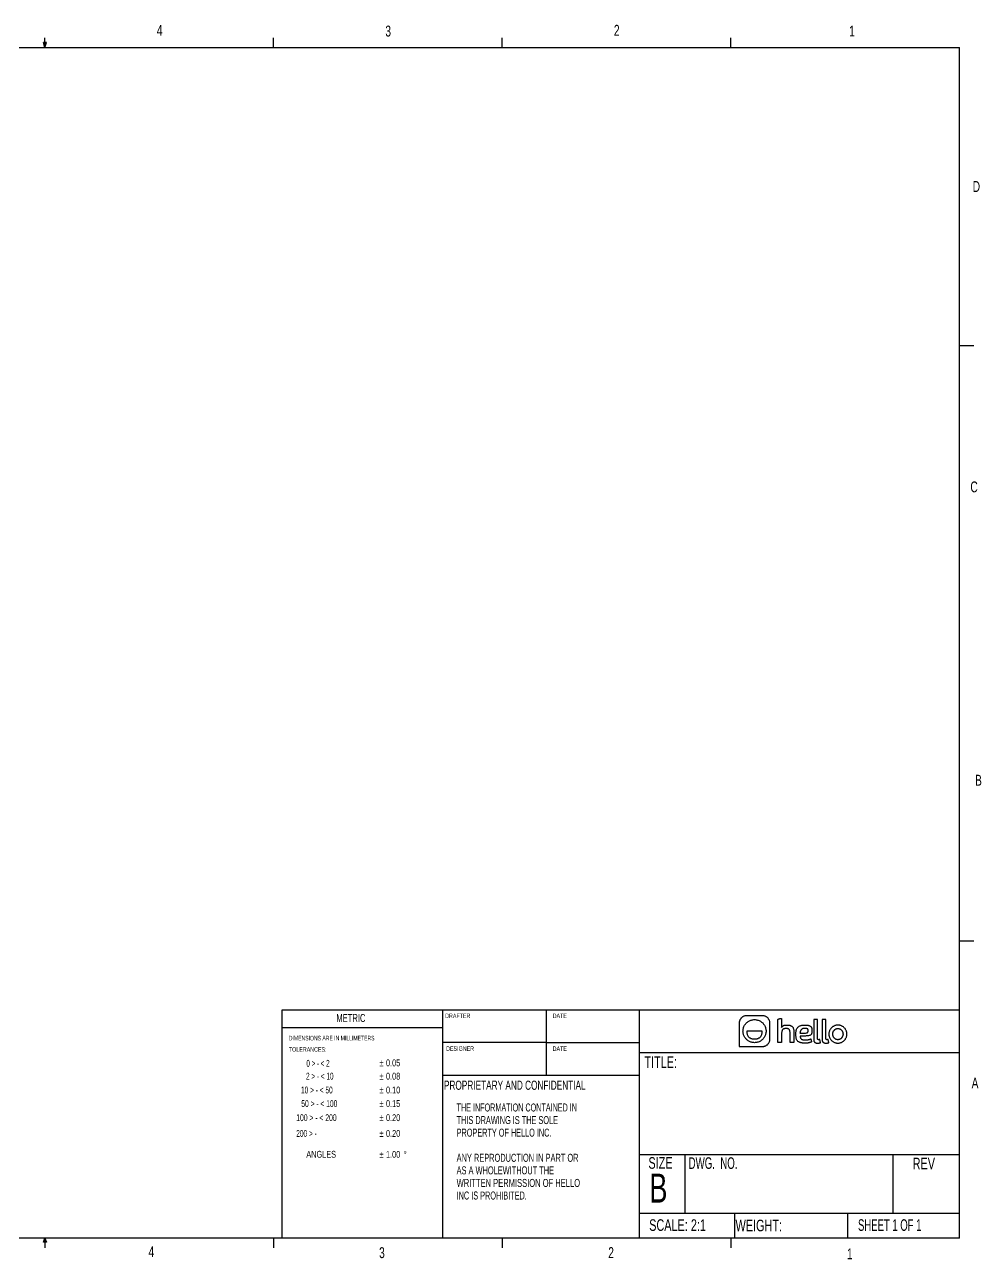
# Model space of a CAD drawing. Extents: x 11 to 421, y 5 to 275.
# Drawn here: x 211.5 to 420.8, y 5.3 to 275.3 of the extents above; entities that cross this region are included whole.
import ezdxf
from ezdxf.enums import TextEntityAlignment as Align

# ---------------------------------------------------------------- set-up
doc = ezdxf.new("R2010")
doc.units = 0
doc.layers.get('0').update_dxf_attribs({"linetype": 'CONTINUOUS'})
doc.layers.add('LOCKUP', color=179, linetype='CONTINUOUS')

# ---------------------------------------------------------------- blocks, each defined once
blk = doc.blocks.new('SW_NOTE_0')
at = {"color": 0, "linetype": 'CONTINUOUS'}
for s, width, p in [('THE INFORMATION CONTAINED IN ', 0.651724, (0, 0)), ('THIS DRAWING IS THE SOLE ', 0.63, (0, -2.75)), ('PROPERTY OF HELLO INC.  ', 0.627083, (0, -5.5)), ('ANY REPRODUCTION IN PART OR ', 0.6375, (0, -11)), ('AS A WHOLEWITHOUT THE ', 0.636364, (0, -13.75)), ('WRITTEN PERMISSION OF HELLO ', 0.65, (0, -16.5)), ('INC IS PROHIBITED.', 0.661111, (0, -19.25))]:
    blk.add_text(s, height=1.75, dxfattribs=dict(at, width=width)).set_placement(p, align=Align.BOTTOM_LEFT)
blk = doc.blocks.new('SW_NOTE_1')
at = {"color": 0, "linetype": 'CONTINUOUS'}
for s, width, p in [('DIMENSIONS ARE IN MILLIMETERS', 0.663793, (0, 0)), ('TOLERANCES:', 0.7, (0, -2.47))]:
    blk.add_text(s, height=1, dxfattribs=dict(at, width=width)).set_placement(p, align=Align.BOTTOM_LEFT)
blk = doc.blocks.new('SW_NOTE_2')
at = {"color": 0, "linetype": 'CONTINUOUS', "width": 0.7}
for s, p in [('%%p', (0, 0)), ('0.05', (1.43, 0))]:
    blk.add_text(s, height=1.5, dxfattribs=at).set_placement(p, align=Align.BOTTOM_LEFT)
blk = doc.blocks.new('SW_NOTE_3')
at = {"color": 0, "linetype": 'CONTINUOUS', "width": 0.7}
for s, p in [('%%p', (0, 0)), ('0.08', (1.43, 0))]:
    blk.add_text(s, height=1.5, dxfattribs=at).set_placement(p, align=Align.BOTTOM_LEFT)
blk = doc.blocks.new('SW_NOTE_4')
at = {"color": 0, "linetype": 'CONTINUOUS', "width": 0.7}
for s, p in [('%%p', (0, 0)), ('0.10', (1.43, 0))]:
    blk.add_text(s, height=1.5, dxfattribs=at).set_placement(p, align=Align.BOTTOM_LEFT)
blk = doc.blocks.new('SW_NOTE_5')
at = {"color": 0, "linetype": 'CONTINUOUS', "width": 0.7}
for s, p in [('%%p', (0, 0)), ('0.15', (1.43, 0))]:
    blk.add_text(s, height=1.5, dxfattribs=at).set_placement(p, align=Align.BOTTOM_LEFT)
blk = doc.blocks.new('SW_NOTE_6')
at = {"color": 0, "linetype": 'CONTINUOUS', "width": 0.7}
for s, p in [('%%p', (0, 0)), ('0.20', (1.43, 0))]:
    blk.add_text(s, height=1.5, dxfattribs=at).set_placement(p, align=Align.BOTTOM_LEFT)
blk = doc.blocks.new('SW_NOTE_7')
at = {"color": 0, "linetype": 'CONTINUOUS', "width": 0.7}
for s, p in [('%%p', (0, 0)), ('0.20', (1.43, 0))]:
    blk.add_text(s, height=1.5, dxfattribs=at).set_placement(p, align=Align.BOTTOM_LEFT)
blk = doc.blocks.new('SW_NOTE_8')
at = {"color": 0, "linetype": 'CONTINUOUS', "width": 0.7}
for s, p in [('%%p', (0, 0)), ('1.00', (1.43, 0)), ('%%d', (5.31, 0))]:
    blk.add_text(s, height=1.5, dxfattribs=at).set_placement(p, align=Align.BOTTOM_LEFT)

msp = doc.modelspace()

# ---------------------------------------------------------------- linework, layer by layer
at = {"color": 7, "linetype": 'CONTINUOUS'}
for p, q in [((15.907, 270.309), (415.957, 270.309)), ((215.925, 270.309), (215.589, 271.374)), ((216.244, 271.374), (215.589, 271.374)), ((215.747, 271.374), (215.925, 270.309)), ((215.925, 270.309), (215.925, 272.463)), ((215.925, 270.309), (216.244, 271.374)), ((216.05, 271.374), (215.925, 270.309)), ((265.932, 270.309), (265.932, 272.463)), ((315.938, 270.309), (315.938, 272.463)), ((365.944, 270.309), (365.944, 272.463)), ((415.957, 9.959), (415.957, 270.309)), ((415.957, 205.112), (419.132, 205.112)), ((415.957, 74.937), (419.132, 74.937)), ((267.831, 9.959), (267.831, 59.853)), ((267.831, 59.853), (415.957, 59.853)), ((302.919, 59.853), (302.919, 9.959)), ((325.562, 59.853), (325.562, 45.566)), ((345.885, 59.853), (345.885, 9.959)), ((302.919, 55.933), (267.831, 55.933)), ((325.562, 52.709), (302.919, 52.709)), ((325.562, 52.709), (345.885, 52.709)), ((345.885, 50.527), (415.957, 50.527)), ((302.919, 45.566), (345.885, 45.566)), ((345.885, 28.243), (415.957, 28.243)), ((355.932, 28.243), (355.932, 15.366)), ((401.43, 28.243), (401.43, 15.366)), ((345.885, 15.366), (415.957, 15.366)), ((366.793, 15.366), (366.793, 9.959)), ((391.48, 15.366), (391.48, 9.959)), ((415.957, 9.959), (15.907, 9.959)), ((215.589, 9.081), (215.925, 9.959)), ((216.244, 9.081), (215.589, 9.081)), ((215.925, 9.959), (215.925, 7.805)), ((215.925, 9.959), (216.244, 9.081)), ((265.932, 9.959), (265.932, 7.805)), ((315.938, 9.959), (315.938, 7.805)), ((365.944, 9.959), (365.944, 7.805))]:
    msp.add_line(p, q, dxfattribs=at)
at = {"layer": 'LOCKUP'}
for p, q in [((367.768, 56.891), (367.768, 51.818)), ((372.84, 58.58), (369.457, 58.58)), ((374.53, 53.508), (374.53, 56.891)), ((376.221, 52.682), (376.221, 57.504)), ((376.645, 57.927), (377.069, 57.927)), ((377.069, 57.927), (377.069, 56.016)), ((384.944, 57.726), (384.097, 57.726)), ((384.097, 57.726), (384.097, 53.412)), ((384.944, 53.564), (384.944, 57.726)), ((386.773, 57.726), (385.925, 57.726)), ((385.925, 57.726), (385.925, 53.412)), ((386.773, 53.564), (386.773, 57.726)), ((372.838, 55.199), (369.459, 55.199)), ((377.069, 54.548), (377.069, 52.682)), ((378.926, 52.682), (378.926, 54.758)), ((379.774, 54.879), (379.774, 52.682)), ((367.768, 51.818), (371.149, 51.818)), ((371.149, 51.818), (372.84, 51.818)), ((377.069, 52.682), (376.221, 52.682)), ((379.774, 52.682), (378.926, 52.682)), ((383.475, 53.519), (383.638, 52.857)), ((385.603, 52.689), (385.438, 53.361)), ((387.432, 52.689), (387.267, 53.361))]:
    msp.add_line(p, q, dxfattribs=at)
for points in [[(369.457, 58.58), (369.342, 58.576), (369.228, 58.565), (369.117, 58.546), (369.008, 58.52), (368.902, 58.487), (368.8, 58.448), (368.7, 58.402), (368.605, 58.35), (368.513, 58.292), (368.425, 58.228), (368.341, 58.159), (368.263, 58.085), (368.189, 58.007), (368.12, 57.923), (368.056, 57.835), (367.998, 57.744), (367.946, 57.648), (367.901, 57.548), (367.861, 57.446), (367.828, 57.34), (367.802, 57.231), (367.783, 57.12), (367.772, 57.006), (367.768, 56.891)], [(371.149, 52.676), (370.976, 52.682), (370.806, 52.699), (370.64, 52.727), (370.478, 52.766), (370.32, 52.815), (370.167, 52.874), (370.018, 52.943), (369.875, 53.021), (369.738, 53.107), (369.607, 53.202), (369.482, 53.305), (369.365, 53.415), (369.254, 53.533), (369.151, 53.657), (369.056, 53.789), (368.97, 53.926), (368.892, 54.069), (368.824, 54.217), (368.765, 54.371), (368.716, 54.529), (368.677, 54.691), (368.649, 54.857), (368.631, 55.027), (368.626, 55.199), (368.631, 55.372), (368.649, 55.542), (368.677, 55.708), (368.716, 55.87), (368.765, 56.028), (368.824, 56.181), (368.892, 56.33), (368.97, 56.473), (369.056, 56.61), (369.151, 56.741), (369.254, 56.866), (369.365, 56.983), (369.482, 57.094), (369.607, 57.197), (369.738, 57.292), (369.875, 57.378), (370.018, 57.456), (370.167, 57.524), (370.32, 57.583), (370.478, 57.632), (370.64, 57.671), (370.806, 57.699), (370.976, 57.717), (371.149, 57.722)], [(371.149, 57.722), (371.321, 57.717), (371.491, 57.699), (371.657, 57.671), (371.819, 57.632), (371.977, 57.583), (372.131, 57.524), (372.279, 57.456), (372.422, 57.378), (372.559, 57.292), (372.691, 57.197), (372.815, 57.094), (372.933, 56.983), (373.043, 56.866), (373.146, 56.741), (373.241, 56.61), (373.327, 56.473), (373.405, 56.33), (373.474, 56.181), (373.533, 56.028), (373.582, 55.87), (373.621, 55.708), (373.649, 55.542), (373.666, 55.372), (373.672, 55.199), (373.666, 55.027), (373.649, 54.857), (373.621, 54.691), (373.582, 54.529), (373.533, 54.371), (373.474, 54.217), (373.405, 54.069), (373.327, 53.926), (373.241, 53.789), (373.146, 53.657), (373.043, 53.533), (372.933, 53.415), (372.815, 53.305), (372.691, 53.202), (372.559, 53.107), (372.422, 53.021), (372.279, 52.943), (372.131, 52.874), (371.977, 52.815), (371.819, 52.766), (371.657, 52.727), (371.491, 52.699), (371.321, 52.682), (371.149, 52.676)], [(374.53, 56.891), (374.526, 57.006), (374.514, 57.12), (374.495, 57.231), (374.469, 57.34), (374.436, 57.446), (374.397, 57.548), (374.351, 57.648), (374.299, 57.744), (374.241, 57.835), (374.178, 57.923), (374.109, 58.007), (374.035, 58.085), (373.956, 58.159), (373.873, 58.228), (373.785, 58.292), (373.693, 58.35), (373.597, 58.402), (373.498, 58.448), (373.395, 58.487), (373.289, 58.52), (373.181, 58.546), (373.069, 58.565), (372.956, 58.576), (372.84, 58.58)], [(376.221, 57.504), (376.222, 57.532), (376.225, 57.559), (376.23, 57.586), (376.236, 57.613), (376.244, 57.639), (376.253, 57.665), (376.265, 57.69), (376.277, 57.714), (376.292, 57.737), (376.307, 57.759), (376.324, 57.78), (376.342, 57.8), (376.362, 57.819), (376.383, 57.836), (376.405, 57.853), (376.428, 57.868), (376.452, 57.881), (376.477, 57.893), (376.503, 57.903), (376.53, 57.912), (376.558, 57.918), (376.586, 57.923), (376.615, 57.926), (376.645, 57.927)], [(369.459, 55.199), (369.467, 54.977), (369.489, 54.777), (369.524, 54.598), (369.57, 54.438), (369.626, 54.296), (369.691, 54.17), (369.764, 54.06), (369.842, 53.965), (369.924, 53.882), (370.009, 53.811), (370.095, 53.75), (370.182, 53.699), (370.268, 53.655), (370.352, 53.619), (370.435, 53.59), (370.517, 53.566), (370.598, 53.547), (370.678, 53.533), (370.758, 53.523), (370.836, 53.517), (370.915, 53.513), (370.993, 53.511), (371.071, 53.51), (371.149, 53.51), (371.227, 53.51), (371.304, 53.511), (371.383, 53.513), (371.461, 53.517), (371.54, 53.523), (371.619, 53.533), (371.7, 53.547), (371.781, 53.566), (371.863, 53.59), (371.946, 53.619), (372.03, 53.655), (372.115, 53.699), (372.202, 53.75), (372.289, 53.811), (372.374, 53.882), (372.456, 53.965), (372.534, 54.06), (372.606, 54.17), (372.671, 54.296), (372.727, 54.438), (372.774, 54.598), (372.809, 54.777), (372.831, 54.977), (372.838, 55.199)], [(377.069, 56.016), (377.153, 56.123), (377.237, 56.214), (377.322, 56.29), (377.408, 56.352), (377.493, 56.403), (377.579, 56.443), (377.665, 56.473), (377.75, 56.495), (377.835, 56.51), (377.919, 56.52), (378.002, 56.525), (378.085, 56.527), (378.166, 56.528), (378.246, 56.528), (378.325, 56.528), (378.403, 56.527), (378.479, 56.524), (378.554, 56.521), (378.629, 56.515), (378.702, 56.507), (378.775, 56.496), (378.846, 56.482), (378.917, 56.464), (378.988, 56.442), (379.058, 56.416), (379.127, 56.385), (379.196, 56.348), (379.264, 56.305), (379.331, 56.255), (379.396, 56.197), (379.458, 56.129), (379.517, 56.05), (379.571, 55.958), (379.621, 55.854), (379.665, 55.735), (379.702, 55.6), (379.733, 55.448), (379.755, 55.278), (379.769, 55.089), (379.774, 54.879)], [(378.926, 54.758), (378.924, 54.89), (378.916, 55.008), (378.904, 55.115), (378.888, 55.209), (378.867, 55.293), (378.843, 55.367), (378.814, 55.432), (378.783, 55.488), (378.749, 55.537), (378.712, 55.578), (378.673, 55.614), (378.631, 55.644), (378.588, 55.669), (378.543, 55.69), (378.496, 55.708), (378.448, 55.722), (378.399, 55.732), (378.348, 55.74), (378.296, 55.746), (378.243, 55.75), (378.19, 55.753), (378.135, 55.754), (378.08, 55.754), (378.025, 55.754), (377.969, 55.754), (377.913, 55.754), (377.857, 55.752), (377.801, 55.749), (377.746, 55.745), (377.691, 55.738), (377.637, 55.728), (377.584, 55.716), (377.533, 55.699), (377.482, 55.679), (377.434, 55.654), (377.387, 55.624), (377.342, 55.588), (377.3, 55.546), (377.26, 55.497), (377.223, 55.439), (377.19, 55.372), (377.159, 55.294), (377.133, 55.204), (377.111, 55.102), (377.093, 54.987), (377.08, 54.856), (377.072, 54.71), (377.069, 54.548)], [(383.638, 52.857), (383.511, 52.8), (383.394, 52.752), (383.287, 52.713), (383.188, 52.681), (383.097, 52.656), (383.013, 52.636), (382.934, 52.621), (382.86, 52.61), (382.789, 52.601), (382.721, 52.594), (382.654, 52.588), (382.586, 52.585), (382.518, 52.582), (382.446, 52.58), (382.371, 52.579), (382.29, 52.579), (382.203, 52.579), (382.109, 52.579), (382.006, 52.579), (381.898, 52.581), (381.784, 52.586), (381.667, 52.594), (381.547, 52.606), (381.426, 52.624), (381.305, 52.648), (381.186, 52.68), (381.069, 52.72), (380.956, 52.768), (380.848, 52.825), (380.746, 52.89), (380.651, 52.964), (380.564, 53.046), (380.485, 53.137), (380.417, 53.236), (380.36, 53.344), (380.314, 53.46), (380.279, 53.583), (380.253, 53.712), (380.235, 53.847), (380.223, 53.986), (380.216, 54.128), (380.213, 54.271), (380.212, 54.416), (380.212, 54.561), (380.212, 54.705), (380.215, 54.847), (380.221, 54.987), (380.232, 55.124), (380.249, 55.257), (380.273, 55.387), (380.307, 55.512), (380.351, 55.631), (380.407, 55.745), (380.475, 55.852), (380.553, 55.953), (380.639, 56.046), (380.733, 56.131), (380.834, 56.208), (380.939, 56.277), (381.047, 56.336), (381.158, 56.386), (381.269, 56.426), (381.38, 56.457), (381.492, 56.48), (381.604, 56.496), (381.715, 56.507), (381.825, 56.513), (381.935, 56.516), (382.044, 56.517), (382.151, 56.518), (382.257, 56.517), (382.362, 56.516), (382.464, 56.514), (382.565, 56.51), (382.664, 56.503), (382.76, 56.493), (382.854, 56.479), (382.946, 56.46), (383.035, 56.436), (383.121, 56.407), (383.203, 56.373), (383.28, 56.333), (383.353, 56.287), (383.419, 56.237), (383.48, 56.181), (383.532, 56.119), (383.577, 56.053), (383.614, 55.981), (383.642, 55.904), (383.664, 55.823), (383.679, 55.739), (383.689, 55.651), (383.696, 55.562), (383.699, 55.47), (383.7, 55.377), (383.7, 55.284), (383.7, 55.191), (383.699, 55.098), (383.696, 55.007), (383.69, 54.918), (383.68, 54.831), (383.666, 54.749), (383.646, 54.67), (383.62, 54.597), (383.586, 54.529), (383.543, 54.467), (383.492, 54.411), (383.432, 54.361), (383.363, 54.317), (383.284, 54.278), (383.195, 54.244), (383.095, 54.215), (382.985, 54.191), (382.864, 54.172), (382.733, 54.156), (382.597, 54.145), (382.458, 54.137), (382.319, 54.131), (382.185, 54.127), (382.058, 54.125), (381.942, 54.125), (381.84, 54.125), (381.755, 54.125), (381.686, 54.125), (381.631, 54.125), (381.588, 54.125), (381.554, 54.125), (381.526, 54.125), (381.504, 54.125), (381.483, 54.126), (381.462, 54.126), (381.439, 54.127), (381.415, 54.128), (381.389, 54.128), (381.363, 54.129), (381.336, 54.13), (381.31, 54.131), (381.285, 54.132), (381.261, 54.133), (381.239, 54.134), (381.22, 54.134), (381.203, 54.135), (381.188, 54.134), (381.175, 54.131), (381.164, 54.127), (381.155, 54.121), (381.148, 54.113), (381.143, 54.101), (381.14, 54.087), (381.139, 54.069), (381.139, 54.047), (381.141, 54.021), (381.146, 53.992), (381.152, 53.959), (381.159, 53.922), (381.169, 53.88), (381.181, 53.834), (381.195, 53.784), (381.211, 53.73), (381.231, 53.675), (381.257, 53.62), (381.288, 53.565), (381.327, 53.513), (381.373, 53.465), (381.429, 53.422), (381.495, 53.385), (381.571, 53.356), (381.656, 53.334), (381.747, 53.318), (381.843, 53.306), (381.942, 53.299), (382.041, 53.295), (382.138, 53.293), (382.232, 53.292), (382.32, 53.292), (382.402, 53.292), (382.479, 53.293), (382.552, 53.295), (382.621, 53.297), (382.687, 53.302), (382.753, 53.308), (382.818, 53.316), (382.884, 53.327), (382.952, 53.341), (383.02, 53.358), (383.09, 53.377), (383.159, 53.398), (383.228, 53.421), (383.294, 53.445), (383.358, 53.469), (383.419, 53.494), (383.475, 53.519)], [(381.638, 54.743), (381.918, 54.746), (382.148, 54.757), (382.335, 54.773), (382.482, 54.794), (382.595, 54.819), (382.679, 54.848), (382.739, 54.879), (382.78, 54.912), (382.807, 54.946), (382.824, 54.98), (382.837, 55.013), (382.848, 55.045), (382.856, 55.077), (382.863, 55.107), (382.868, 55.136), (382.871, 55.164), (382.873, 55.192), (382.874, 55.218), (382.875, 55.243), (382.875, 55.268), (382.875, 55.291), (382.875, 55.314), (382.875, 55.336), (382.875, 55.357), (382.874, 55.378), (382.873, 55.399), (382.872, 55.419), (382.87, 55.44), (382.867, 55.462), (382.864, 55.484), (382.86, 55.507), (382.855, 55.53), (382.849, 55.555), (382.84, 55.579), (382.83, 55.603), (382.817, 55.627), (382.801, 55.65), (382.782, 55.671), (382.758, 55.691), (382.73, 55.709), (382.698, 55.725), (382.66, 55.738), (382.617, 55.748), (382.57, 55.756), (382.518, 55.763), (382.463, 55.767), (382.405, 55.771), (382.343, 55.773), (382.279, 55.774), (382.213, 55.774), (382.145, 55.775), (382.076, 55.775), (382.006, 55.774), (381.936, 55.772), (381.866, 55.767), (381.796, 55.758), (381.728, 55.744), (381.66, 55.724), (381.595, 55.698), (381.532, 55.663), (381.472, 55.62), (381.415, 55.566), (381.362, 55.502), (381.312, 55.429), (381.267, 55.35), (381.226, 55.267), (381.19, 55.18), (381.159, 55.092), (381.133, 55.005), (381.113, 54.921), (381.098, 54.842), (381.089, 54.768)], [(381.089, 54.768), (381.112, 54.765), (381.136, 54.762), (381.162, 54.76), (381.189, 54.757), (381.218, 54.755), (381.249, 54.753), (381.281, 54.751), (381.314, 54.749), (381.349, 54.748), (381.386, 54.746), (381.424, 54.745), (381.464, 54.744), (381.505, 54.744), (381.548, 54.743), (381.592, 54.743), (381.638, 54.743)], [(389.384, 56.518), (389.25, 56.513), (389.117, 56.5), (388.987, 56.478), (388.861, 56.447), (388.737, 56.409), (388.618, 56.363), (388.502, 56.309), (388.39, 56.249), (388.283, 56.181), (388.181, 56.107), (388.084, 56.027), (387.992, 55.941), (387.905, 55.849), (387.825, 55.751), (387.751, 55.649), (387.684, 55.542), (387.623, 55.43), (387.57, 55.315), (387.524, 55.195), (387.485, 55.072), (387.455, 54.945), (387.433, 54.815), (387.419, 54.683), (387.415, 54.548), (387.419, 54.413), (387.433, 54.281), (387.455, 54.151), (387.485, 54.025), (387.524, 53.901), (387.57, 53.782), (387.623, 53.666), (387.684, 53.554), (387.751, 53.447), (387.825, 53.345), (387.905, 53.247), (387.992, 53.156), (388.084, 53.069), (388.181, 52.989), (388.283, 52.915), (388.39, 52.848), (388.502, 52.787), (388.618, 52.733), (388.737, 52.687), (388.861, 52.649), (388.987, 52.619), (389.117, 52.597), (389.25, 52.583), (389.384, 52.579)], [(389.384, 53.324), (389.307, 53.327), (389.231, 53.335), (389.157, 53.349), (389.085, 53.368), (389.014, 53.392), (388.946, 53.42), (388.879, 53.453), (388.816, 53.491), (388.754, 53.533), (388.696, 53.579), (388.64, 53.629), (388.587, 53.682), (388.538, 53.74), (388.492, 53.8), (388.45, 53.864), (388.411, 53.93), (388.377, 54), (388.346, 54.072), (388.32, 54.146), (388.298, 54.223), (388.28, 54.301), (388.268, 54.382), (388.26, 54.464), (388.257, 54.548), (388.26, 54.632), (388.268, 54.714), (388.28, 54.795), (388.298, 54.874), (388.32, 54.95), (388.346, 55.025), (388.377, 55.097), (388.411, 55.166), (388.45, 55.233), (388.492, 55.296), (388.538, 55.357), (388.587, 55.414), (388.64, 55.467), (388.696, 55.517), (388.754, 55.563), (388.816, 55.605), (388.879, 55.643), (388.946, 55.676), (389.014, 55.705), (389.085, 55.728), (389.157, 55.747), (389.231, 55.761), (389.307, 55.769), (389.384, 55.772)], [(389.384, 52.579), (389.519, 52.583), (389.652, 52.597), (389.781, 52.619), (389.908, 52.649), (390.031, 52.687), (390.151, 52.733), (390.267, 52.787), (390.378, 52.848), (390.485, 52.915), (390.588, 52.989), (390.685, 53.069), (390.777, 53.156), (390.863, 53.247), (390.943, 53.345), (391.017, 53.447), (391.085, 53.554), (391.146, 53.666), (391.199, 53.782), (391.245, 53.901), (391.283, 54.025), (391.314, 54.151), (391.336, 54.281), (391.349, 54.413), (391.354, 54.548), (391.349, 54.683), (391.336, 54.815), (391.314, 54.945), (391.283, 55.072), (391.245, 55.195), (391.199, 55.315), (391.146, 55.43), (391.085, 55.542), (391.017, 55.649), (390.943, 55.751), (390.863, 55.849), (390.777, 55.941), (390.685, 56.027), (390.588, 56.107), (390.485, 56.181), (390.378, 56.249), (390.267, 56.309), (390.151, 56.363), (390.031, 56.409), (389.908, 56.447), (389.781, 56.478), (389.652, 56.5), (389.519, 56.513), (389.384, 56.518)], [(389.384, 55.772), (389.462, 55.769), (389.537, 55.761), (389.611, 55.747), (389.684, 55.728), (389.755, 55.705), (389.823, 55.676), (389.889, 55.643), (389.953, 55.605), (390.014, 55.563), (390.073, 55.517), (390.129, 55.467), (390.181, 55.414), (390.231, 55.357), (390.277, 55.296), (390.319, 55.233), (390.357, 55.166), (390.392, 55.097), (390.423, 55.025), (390.449, 54.95), (390.471, 54.874), (390.488, 54.795), (390.501, 54.714), (390.509, 54.632), (390.511, 54.548), (390.509, 54.464), (390.501, 54.382), (390.488, 54.301), (390.471, 54.223), (390.449, 54.146), (390.423, 54.072), (390.392, 54), (390.357, 53.93), (390.319, 53.864), (390.277, 53.8), (390.231, 53.74), (390.181, 53.682), (390.129, 53.629), (390.073, 53.579), (390.014, 53.533), (389.953, 53.491), (389.889, 53.453), (389.823, 53.42), (389.755, 53.392), (389.684, 53.368), (389.611, 53.349), (389.537, 53.335), (389.462, 53.327), (389.384, 53.324)], [(372.84, 51.818), (372.956, 51.822), (373.069, 51.834), (373.181, 51.853), (373.289, 51.879), (373.395, 51.912), (373.498, 51.951), (373.597, 51.997), (373.693, 52.049), (373.785, 52.107), (373.873, 52.17), (373.956, 52.239), (374.035, 52.313), (374.109, 52.392), (374.178, 52.475), (374.241, 52.563), (374.299, 52.655), (374.351, 52.751), (374.397, 52.85), (374.436, 52.953), (374.469, 53.059), (374.495, 53.167), (374.514, 53.278), (374.526, 53.392), (374.53, 53.508)], [(384.097, 53.412), (384.101, 53.299), (384.112, 53.197), (384.13, 53.106), (384.154, 53.025), (384.183, 52.955), (384.216, 52.893), (384.253, 52.839), (384.293, 52.793), (384.334, 52.753), (384.377, 52.72), (384.421, 52.691), (384.464, 52.667), (384.507, 52.647), (384.548, 52.63), (384.589, 52.616), (384.628, 52.605), (384.667, 52.596), (384.704, 52.59), (384.741, 52.585), (384.777, 52.582), (384.813, 52.58), (384.847, 52.579), (384.881, 52.579), (384.914, 52.579), (384.946, 52.579), (384.978, 52.579), (385.009, 52.579), (385.04, 52.579), (385.07, 52.58), (385.1, 52.581), (385.13, 52.582), (385.159, 52.584), (385.188, 52.586), (385.217, 52.589), (385.246, 52.593), (385.275, 52.597), (385.304, 52.602), (385.333, 52.608), (385.362, 52.614), (385.39, 52.621), (385.419, 52.628), (385.447, 52.636), (385.474, 52.645), (385.501, 52.653), (385.528, 52.662), (385.554, 52.671), (385.579, 52.68), (385.603, 52.689)], [(385.438, 53.361), (385.424, 53.358), (385.409, 53.354), (385.395, 53.351), (385.381, 53.349), (385.368, 53.346), (385.355, 53.343), (385.342, 53.341), (385.33, 53.339), (385.318, 53.337), (385.306, 53.335), (385.295, 53.333), (385.285, 53.332), (385.275, 53.331), (385.265, 53.33), (385.255, 53.329), (385.246, 53.329), (385.237, 53.328), (385.228, 53.328), (385.22, 53.327), (385.211, 53.327), (385.202, 53.327), (385.194, 53.327), (385.185, 53.327), (385.176, 53.327), (385.166, 53.327), (385.157, 53.327), (385.147, 53.327), (385.137, 53.328), (385.126, 53.329), (385.116, 53.33), (385.105, 53.332), (385.094, 53.335), (385.083, 53.338), (385.071, 53.342), (385.059, 53.346), (385.047, 53.352), (385.035, 53.359), (385.023, 53.367), (385.01, 53.377), (384.999, 53.388), (384.988, 53.401), (384.977, 53.417), (384.968, 53.434), (384.96, 53.454), (384.953, 53.477), (384.948, 53.503), (384.945, 53.532), (384.944, 53.564)], [(385.925, 53.412), (385.929, 53.299), (385.941, 53.197), (385.959, 53.106), (385.983, 53.025), (386.011, 52.955), (386.045, 52.893), (386.082, 52.839), (386.121, 52.793), (386.163, 52.753), (386.206, 52.72), (386.25, 52.691), (386.293, 52.667), (386.335, 52.647), (386.377, 52.63), (386.417, 52.616), (386.457, 52.605), (386.495, 52.596), (386.533, 52.59), (386.57, 52.585), (386.606, 52.582), (386.641, 52.58), (386.676, 52.579), (386.71, 52.579), (386.743, 52.579), (386.775, 52.579), (386.807, 52.579), (386.838, 52.579), (386.869, 52.579), (386.899, 52.58), (386.929, 52.581), (386.958, 52.582), (386.988, 52.584), (387.017, 52.586), (387.046, 52.589), (387.075, 52.593), (387.104, 52.597), (387.133, 52.602), (387.162, 52.608), (387.19, 52.614), (387.219, 52.621), (387.247, 52.628), (387.275, 52.636), (387.303, 52.645), (387.33, 52.653), (387.356, 52.662), (387.382, 52.671), (387.407, 52.68), (387.432, 52.689)], [(387.267, 53.361), (387.252, 53.358), (387.238, 53.354), (387.223, 53.351), (387.21, 53.349), (387.196, 53.346), (387.183, 53.343), (387.171, 53.341), (387.158, 53.339), (387.146, 53.337), (387.135, 53.335), (387.124, 53.333), (387.113, 53.332), (387.103, 53.331), (387.093, 53.33), (387.084, 53.329), (387.075, 53.329), (387.066, 53.328), (387.057, 53.328), (387.048, 53.327), (387.04, 53.327), (387.031, 53.327), (387.022, 53.327), (387.013, 53.327), (387.004, 53.327), (386.995, 53.327), (386.985, 53.327), (386.975, 53.327), (386.965, 53.328), (386.955, 53.329), (386.944, 53.33), (386.934, 53.332), (386.922, 53.335), (386.911, 53.338), (386.9, 53.342), (386.888, 53.346), (386.876, 53.352), (386.863, 53.359), (386.851, 53.367), (386.839, 53.377), (386.827, 53.388), (386.816, 53.401), (386.806, 53.417), (386.797, 53.434), (386.788, 53.454), (386.782, 53.477), (386.777, 53.503), (386.774, 53.532), (386.773, 53.564)]]:
    msp.add_lwpolyline(points, dxfattribs=at)

# ---------------------------------------------------------------- block references
at = {"color": 7, "linetype": 'CONTINUOUS'}
for name, p in [('SW_NOTE_1', (269.278, 52.872)), ('SW_NOTE_2', (289.1, 47.063)), ('SW_NOTE_3', (289.1, 44.15)), ('SW_NOTE_4', (289.1, 41.126)), ('SW_NOTE_5', (289.1, 38.155)), ('SW_NOTE_0', (305.982, 37.102)), ('SW_NOTE_6', (289.1, 35.076)), ('SW_NOTE_7', (289.1, 31.632)), ('SW_NOTE_8', (289.1, 27.045))]:
    msp.add_blockref(name, p, dxfattribs=at)

# ---------------------------------------------------------------- texts
for s, height, width, p in [('4', 2.381, 0.7, (240.393, 272.156)), ('3', 2.381, 0.7, (290.391, 272)), ('2', 2.381, 0.7, (340.385, 272.17)), ('1', 2.381, 0.7, (391.856, 272.014)), ('D', 2.381, 0.7, (418.879, 238.002)), ('C', 2.381, 0.7, (418.368, 172.319)), ('B', 2.381, 0.7, (419.392, 108.159)), ('METRIC', 1.778, 0.7, (279.668, 56.649)), ('DRAFTER', 1, 0.7, (303.472, 57.743)), ('DATE', 1, 0.7, (326.987, 57.743)), ('DESIGNER', 1, 0.7, (303.681, 50.574)), ('DATE', 1, 0.7, (326.987, 50.574)), ('0 > - < 2', 1.5, 0.544444, (273.111, 46.956)), ('TITLE:', 2.54, 0.7, (347.05, 46.377)), ('2 > - < 10', 1.5, 0.56, (273.039, 44.15)), ('PROPRIETARY AND CONFIDENTIAL', 2, 0.675, (303.204, 41.773)), ('A', 2.381, 0.7, (418.645, 41.955)), ('10 > - < 50', 1.5, 0.572727, (271.93, 41.126)), ('50 > - < 100', 1.5, 0.583333, (272.004, 38.155)), ('100 > - < 200', 1.5, 0.592308, (270.895, 35.076)), ('200 > - ', 1.5, 0.56875, (270.895, 31.632)), ('ANGLES', 1.5, 0.7, (273.1, 27.068)), ('SIZE', 2.54, 0.7, (347.936, 24.342)), ('DWG.  NO.', 2.54, 0.622222, (356.737, 24.307)), ('REV', 2.54, 0.7, (405.742, 24.208)), ('B', 6.35, 0.7, (348.137, 15.797)), ('SCALE: 2:1', 2.54, 0.7, (348.105, 10.749)), ('WEIGHT: ', 2.54, 0.7, (366.997, 10.662)), ('SHEET 1 OF 1', 2.54, 0.6125, (393.788, 10.757)), ('4', 2.381, 0.7, (238.592, 5.076)), ('3', 2.381, 0.7, (289.021, 4.846)), ('2', 2.381, 0.7, (339.148, 4.866)), ('1', 2.381, 0.7, (391.371, 4.585))]:
    msp.add_text(s, height=height, dxfattribs=dict(at, width=width)).set_placement(p, align=Align.BOTTOM_LEFT)

doc.saveas('drawing.dxf')
